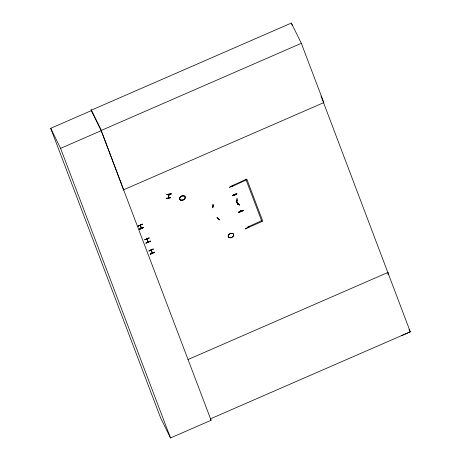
<?xml version="1.0" encoding="UTF-8"?>
<svg xmlns="http://www.w3.org/2000/svg" width="461" height="461" viewBox="0 0 461 461"><rect width="100%" height="100%" fill="white"/><g stroke="black" fill="none" stroke-linecap="round" stroke-linejoin="round"><path stroke-width="0.69" d="M212.769 207.825L213.028 204.298L212.936 207.606M213.472 205.877L213.086 205.946M236.902 200.679L236.418 200.65M236.856 200.719L236.453 200.656M217.125 217.644L219.649 219.978L216.964 217.794L217.091 217.483M166.865 194.571L171.331 193.851M171.319 193.845L166.899 194.444M168.501 197.919L169.008 194.358L169.141 194.651M169.158 194.369L168.49 197.873M170.76 197.786C162.237 198.685 167.118 198.864 170.714 197.441M152.211 252.611L152.441 253.083C148.92 244.048 153.092 255.48 152.061 252.674M240.999 211.242L240.602 210.769M168.501 197.602L168.455 197.314M218.416 218.693C218.981 218.716 218.497 218.693 218.675 218.255M237.628 203.86L237.83 204.321L238.135 203.929M234.954 194.605L234.764 194.237M141.17 228.086C142.437 228.449 139.51 224.582 140.426 225.464M147.209 239.23L146.886 239.121M147.998 241.506L148.079 242.123L146.921 239.069M148.229 242.06L147.082 238.971L147.186 239.242M234.574 194.83L234.678 195.112M236.839 200.708L236.453 200.777M237.79 204.165L238.222 204.027L238.078 203.716M140.144 225.262L140.265 225.573L140.104 225.273M141.187 228.005L141.32 228.345L141.383 227.993M234.718 194.507L234.903 195.084L234.58 194.237M236.891 202.627L239.622 204.978L236.856 202.633M237.847 204.286L237.991 203.635M239.622 204.972L236.942 202.742M169.112 194.692L168.997 194.363M242.745 210.314L238.446 212.233M238.504 212.342L242.791 210.423M240.798 211.466L240.711 211.824L240.682 211.063M249.551 226.783L245.344 228.887L249.482 226.633M321.023 95.986L410.29 331.811L401.6 335.648M291.358 23.05L91.122 110.26L101.172 130.682L60.575 148.361L170.501 437.95L211.098 420.271L101.092 130.515L301.321 43.305L291.358 23.05L292.355 25.683M170.501 437.95L160.635 417.902L50.71 128.314L91.307 110.634M123.127 190.001L323.829 102.59M323.374 102.838L323.841 102.636L301.321 43.305M142.305 224.109L138.07 226.167L142.288 224.115M138.041 226.103L142.345 224.225M246.145 180.026L231.923 186.526L231.699 185.927L246.756 179.064M141.02 228.316C135.499 230.425 143.999 228.46 143.463 227.21M139.303 229.417L143.607 227.544M149.134 238.066L144.748 239.766L149.07 237.893M144.8 239.876L149.11 238.003M150.223 240.988L150.372 241.328L146.062 243.195L145.918 242.861M148.978 250.865L153.282 248.998L149.047 251.043M149.018 250.98L153.323 249.107M154.441 252.086L150.136 253.965M154.585 252.421L150.274 254.282L154.527 252.276M246.877 179.312L262.776 221.194L247.592 227.803L247.367 227.204L261.589 220.704M188.025 359.528L388.254 272.324M210.717 418.732L410.29 331.811L409.028 329.246M229.549 187.281L233.842 185.368L229.486 187.154M232.684 195.55L236.925 193.551M236.729 193.672L232.413 195.516L232.523 195.787L236.816 193.891M234.782 194.859L234.88 195.17L234.534 194.836M238.74 212.198L238.856 212.481L243.16 210.602L238.671 212.054M237.115 202.638L239.593 204.972M213.08 206.096L213.414 205.658M166.853 194.577L171.227 193.868M247.332 227.763L247.43 227.434M240.786 211.547L240.717 211.011M236.96 198.847L236.896 202.356L237.15 198.824L236.827 198.714M140.156 225.291L141.308 228.316L141.026 227.797M148.05 242.088L147.866 241.789M240.867 210.948L240.751 210.706M168.812 194.421L168.951 194.749M245.92 179.427L261.813 221.303M242.982 210.199L243.12 210.533M236.303 200.46L236.407 200.789M237.888 203.67L238.043 203.969M247.108 227.244L247.482 227.699M245.194 228.552L245.344 228.892M166.283 198.04L166.335 198.403L170.777 197.636M91.082 109.516L100.861 129.397L123.594 189.799M140.282 225.17L140.444 225.452M141.193 227.648L141.487 228.195M148.108 241.679L148.252 241.973M141.043 227.711L141.32 228.345M210.481 419.014L211.098 420.271M50.71 128.314L60.575 148.361M143.532 227.354L139.228 229.232M387.787 272.526L388.099 274.618M150.303 241.155L145.993 243.01L150.315 241.178M236.77 193.753L232.459 195.608L236.77 193.758M243.103 210.452L238.81 212.383L243.108 210.47M230.27 237.83A2.927 2.051 -26.2 0 0 233.652 234.413A2.927 2.051 -26.2 0 0 229.002 234.499A2.927 2.051 -26.2 0 0 230.27 237.83M230.206 237.697A2.922 2.046 -26.2 0 0 233.583 234.292A2.922 2.046 -26.2 0 0 228.944 234.378A2.922 2.046 -26.2 0 0 230.206 237.697M181.743 200.305A2.933 2.057 -26.2 0 0 185.138 196.887A2.933 2.057 -26.2 0 0 180.482 196.974A2.933 2.057 -26.2 0 0 181.743 200.305A2.933 2.057 -26.2 0 0 185.143 196.893A2.933 2.057 -26.2 0 0 180.482 196.98A2.933 2.057 -26.2 0 0 181.749 200.316M181.692 200.183A2.922 2.046 -26.2 0 0 185.068 196.778A2.922 2.046 -26.2 0 0 180.43 196.864A2.922 2.046 -26.2 0 0 181.692 200.183"/></g></svg>
